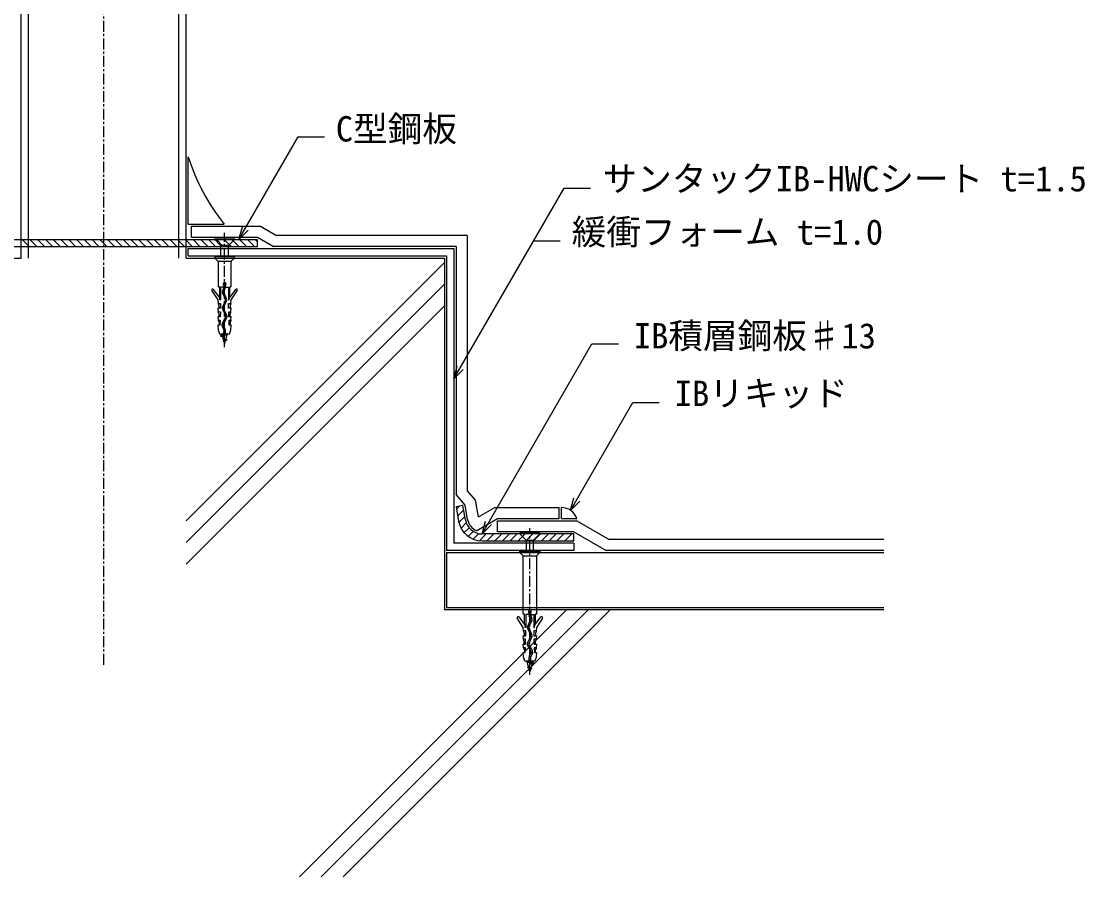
# Model space of a CAD drawing. Units: millimetres on the paper, with parts at other scales. Extents: x -210 to 1470, y -148 to 1040.
# Drawn here: x 634.5 to 1118.3, y 56.3 to 445.5 of the extents above; entities that cross this region are included whole.
import ezdxf
from ezdxf.enums import TextEntityAlignment as Align

# ---------------------------------------------------------------- set-up
doc = ezdxf.new("R2010")
doc.units = ezdxf.units.MM
doc.linetypes.add('CHAIN1', pattern=[8, 5, -1, 1, -1])
for name, color, linetype in [('0-1_IBｼｰﾄ', 7, 'Continuous'), ('0-2_IBリキッド', 7, 'Continuous'), ('0-3_シーリング(IBｼﾘｺｰﾝ)', 7, 'Continuous'), ('0-4_中心線', 1, 'CHAIN1'), ('0-7_実線', 7, 'Continuous'), ('0-8_寸法線', 7, 'Continuous'), ('0-9_文字', 5, 'Continuous'), ('0-A_断熱材', 2, 'Continuous'), ('0-D_緩衝フォーム', 7, 'Continuous'), ('0-F_躯体', 7, 'Continuous'), ('1-1_部材(積層鋼板)', 4, 'Continuous'), ('1-2_部材(ﾋﾞｽ類)', 7, 'Continuous')]:
    doc.layers.add(name, color=color, linetype=linetype)
doc.styles.add('MS Gothic', font='')
doc.styles.get('MS Gothic').set_extended_font_data('MS Gothic')

msp = doc.modelspace()

# ---------------------------------------------------------------- linework, layer by layer
at = {"layer": '0-1_IBｼｰﾄ'}
for p, q in [((711.983, 352.229), (743.322, 352.229)), ((711.983, 347.229), (711.983, 352.229)), ((743.322, 352.229), (750.539, 348.062)), ((837.316, 348.062), (750.539, 348.062)), ((837.316, 348.062), (837.316, 232.053)), ((832.316, 343.062), (749.199, 343.062)), ((832.316, 343.062), (832.316, 230.233)), ((841.111, 227.531), (837.316, 232.053)), ((842.448, 219.946), (841.111, 227.531)), ((842.448, 219.946), (849.865, 224.229)), ((849.865, 224.229), (879.196, 224.229)), ((879.196, 219.229), (879.196, 224.229)), ((841.671, 213.724), (851.205, 219.229)), ((851.205, 219.229), (879.196, 219.229)), ((887.196, 218.229), (901.918, 209.729)), ((885.856, 213.229), (851.205, 213.229)), ((885.856, 213.229), (900.579, 204.729)), ((1026.983, 209.729), (901.918, 209.729)), ((1026.983, 204.729), (900.579, 204.729))]:
    msp.add_line(p, q, dxfattribs=at)
for points in [[(711.983, 347.229), (741.983, 347.229), (749.199, 343.062)], [(837.574, 218.793), (836.419, 225.343), (832.316, 230.233)], [(851.205, 213.229), (851.205, 218.229), (887.196, 218.229)]]:
    msp.add_lwpolyline(points, dxfattribs=at)
msp.add_arc((844.205, 219.962), 6.733, 190, 247.88812, dxfattribs=at)
at = {"layer": '0-2_IBリキッド'}
for q in [(880.196, 224.229), (887.196, 219.229)]:
    msp.add_line((880.196, 219.229), q, dxfattribs=at)
msp.add_arc((880.196, 216.829), 7.4, 18.92464, 90, dxfattribs=at)
at = {"layer": '0-3_シーリング(IBｼﾘｺｰﾝ)'}
for q in [(710.483, 383.756), (726.827, 353.229)]:
    msp.add_line((710.483, 353.229), q, dxfattribs=at)
msp.add_arc((797.445, 410.677), 91.034, 197.20109, 219.12873, dxfattribs=at)
at = {"layer": '0-4_中心線'}
for p, q in [((671.983, 152.729), (671.983, 772.147)), ((726.983, 297.161), (726.983, 349.229)), ((865.856, 148.161), (865.856, 214.859))]:
    msp.add_line(p, q, dxfattribs=at)
at = {"layer": '0-7_実線'}
for p, q in [((634.483, 337.729), (634.483, 747.147)), ((637.816, 337.729), (637.816, 749.33)), ((709.483, 337.729), (709.483, 747.147)), ((706.149, 337.729), (706.149, 744.965))]:
    msp.add_line(p, q, dxfattribs=at)
at = {"layer": '0-8_寸法線'}
for p, q in [((733.51, 346.229), (760.435, 392.865)), ((760.435, 392.865), (772.435, 392.865)), ((867.631, 345.633), (879.631, 345.633)), ((844.205, 212.229), (894.131, 298.704)), ((894.131, 298.704), (906.131, 298.704)), ((884.383, 222.93), (912.734, 272.036)), ((912.734, 272.036), (924.734, 272.036))]:
    msp.add_line(p, q, dxfattribs=at)
for points in [[(831.316, 282.732), (881.487, 369.633), (893.487, 369.633)], [(737.752, 350.472), (733.51, 346.229), (735.063, 352.024)], [(835.559, 286.975), (831.316, 282.732), (832.869, 288.528)], [(888.626, 227.173), (884.383, 222.93), (885.936, 228.726)], [(848.448, 216.472), (844.205, 212.229), (845.758, 218.024)]]:
    msp.add_lwpolyline(points, dxfattribs=at)
at = {"layer": '0-A_断熱材'}
msp.add_line((827.983, 203.729), (1026.983, 203.729), dxfattribs=at)
msp.add_lwpolyline([(827.983, 203.729), (827.983, 178.729), (1026.983, 178.729)], dxfattribs=at)
at = {"layer": '0-D_緩衝フォーム'}
for p, q in [((710.483, 338.729), (710.483, 342.062)), ((710.483, 342.062), (831.316, 342.062)), ((710.483, 338.729), (827.983, 338.729)), ((827.983, 338.729), (827.983, 204.729)), ((831.316, 342.062), (831.316, 208.062)), ((885.856, 208.062), (831.316, 208.062)), ((885.856, 208.062), (885.856, 204.729)), ((885.856, 204.729), (827.983, 204.729))]:
    msp.add_line(p, q, dxfattribs=at)
at = {"layer": '0-F_躯体'}
for p, q in [((516.983, 337.729), (634.483, 337.729)), ((709.483, 337.729), (826.983, 337.729)), ((709.483, 218.261), (826.983, 335.761)), ((826.983, 337.729), (826.983, 177.729)), ((709.483, 208.361), (826.983, 325.861)), ((709.483, 198.462), (826.983, 315.962)), ((761.067, 56.255), (882.541, 177.729)), ((770.967, 56.255), (892.44, 177.729)), ((780.866, 56.255), (902.34, 177.729)), ((1026.983, 177.729), (826.983, 177.729))]:
    msp.add_line(p, q, dxfattribs=at)
at = {"layer": '1-1_部材(積層鋼板)', "color": 7}
for p, q in [((601.983, 346.229), (741.983, 346.229)), ((741.983, 343.062), (741.983, 346.229)), ((601.983, 343.062), (741.983, 343.062))]:
    msp.add_line(p, q, dxfattribs=at)
at = {"layer": '1-1_部材(積層鋼板)'}
for p, q in [((638.38, 346.229), (641.547, 343.062)), ((641.916, 346.229), (645.082, 343.062)), ((645.451, 346.229), (648.618, 343.062)), ((648.987, 346.229), (652.153, 343.062)), ((652.522, 346.229), (655.689, 343.062)), ((656.058, 346.229), (659.224, 343.062)), ((659.593, 346.229), (662.76, 343.062)), ((663.129, 346.229), (666.296, 343.062)), ((666.664, 346.229), (669.831, 343.062)), ((673.735, 346.229), (676.902, 343.062)), ((677.271, 346.229), (680.438, 343.062)), ((680.807, 346.229), (683.973, 343.062)), ((684.342, 346.229), (687.509, 343.062)), ((687.878, 346.229), (691.044, 343.062)), ((691.413, 346.229), (694.58, 343.062)), ((694.949, 346.229), (698.115, 343.062)), ((698.484, 346.229), (701.651, 343.062)), ((702.02, 346.229), (705.186, 343.062)), ((712.626, 346.229), (715.793, 343.062)), ((716.162, 346.229), (719.329, 343.062)), ((719.697, 346.229), (722.864, 343.062)), ((723.233, 346.229), (726.4, 343.062)), ((726.769, 346.229), (729.935, 343.062)), ((730.304, 346.229), (733.471, 343.062)), ((733.84, 346.229), (737.006, 343.062)), ((737.375, 346.229), (740.542, 343.062)), ((740.911, 346.229), (741.983, 345.157)), ((832.515, 223.491), (833.928, 224.904)), ((833.045, 220.485), (835.778, 223.219)), ((833.598, 217.503), (836.308, 220.213)), ((834.552, 214.921), (836.949, 217.318)), ((835.983, 212.817), (838.231, 215.064)), ((837.833, 211.131), (840.112, 213.41)), ((840.106, 209.869), (842.632, 212.394)), ((842.921, 209.148), (846.002, 212.229)), ((846.371, 209.062), (849.537, 212.229)), ((849.906, 209.062), (853.073, 212.229)), ((853.442, 209.062), (856.608, 212.229)), ((856.977, 209.062), (860.144, 212.229)), ((860.513, 209.062), (863.68, 212.229)), ((867.584, 209.062), (870.751, 212.229)), ((871.119, 209.062), (874.286, 212.229)), ((874.655, 209.062), (877.822, 212.229)), ((878.191, 209.062), (881.357, 212.229)), ((881.726, 209.062), (884.893, 212.229)), ((885.262, 209.062), (885.856, 209.657))]:
    msp.add_line(p, q, dxfattribs=at)
for points in [[(634.845, 346.229), (637.816, 343.258), (638.011, 343.062)], [(670.2, 346.229), (671.983, 344.446), (673.367, 343.062)], [(705.555, 346.229), (706.149, 345.635), (708.722, 343.062)], [(709.091, 346.229), (709.483, 345.837), (711.983, 343.337), (712.257, 343.062)], [(864.048, 209.062), (865.856, 210.87), (867.215, 212.229)]]:
    msp.add_lwpolyline(points, dxfattribs=at)
at = {"layer": '1-1_部材(積層鋼板)', "color": 7}
for points in [[(836.589, 218.619), (835.434, 225.169), (832.316, 224.619), (833.471, 218.069)], [(844.205, 209.062), (885.856, 209.062), (885.856, 212.229), (844.205, 212.229)]]:
    msp.add_lwpolyline(points, dxfattribs=at)
for radius in [10.9, 7.733]:
    msp.add_arc((844.205, 219.962), radius, 190, 270, dxfattribs=at)
at = {"layer": '1-2_部材(ﾋﾞｽ類)'}
for p, q in [((722.483, 346.229), (731.483, 346.229)), ((728.653, 343.399), (725.313, 343.399)), ((725.313, 338.331), (725.313, 342.985)), ((728.653, 342.985), (728.653, 338.331)), ((722.485, 337.729), (731.48, 337.729)), ((729.983, 336.214), (723.983, 336.214)), ((726.568, 324.2), (725.999, 322.776)), ((726.61, 324.215), (726.03, 322.764)), ((726.634, 325.302), (726.634, 324.511)), ((726.667, 325.321), (726.667, 324.511)), ((727.298, 324.511), (727.298, 325.321)), ((727.331, 324.511), (727.331, 325.302)), ((724.803, 319.725), (724.605, 319.984)), ((726.022, 321.909), (727.37, 319.002)), ((726.052, 321.923), (727.4, 319.016)), ((726.615, 322.53), (727.186, 323.958)), ((727.887, 319.247), (726.619, 322.2)), ((726.646, 322.518), (727.226, 323.969)), ((727.917, 319.26), (726.65, 322.213)), ((729.162, 319.725), (729.36, 319.984)), ((727.377, 318.543), (726.009, 315.344)), ((727.408, 318.53), (726.039, 315.331)), ((726.52, 315.124), (727.89, 318.29)), ((727.974, 311.722), (726.526, 314.736)), ((726.55, 315.11), (727.921, 318.277)), ((728.008, 311.728), (726.556, 314.75)), ((727.359, 310.831), (725.811, 307.908)), ((727.387, 310.813), (725.841, 307.892)), ((726.017, 314.464), (727.396, 311.4)), ((726.047, 314.478), (727.426, 311.414)), ((726.394, 307.615), (727.98, 310.583)), ((726.423, 307.599), (728.01, 310.568)), ((725.812, 306.758), (726.537, 305.391)), ((725.841, 306.774), (726.567, 305.406)), ((727.128, 305.723), (726.4, 307.04)), ((727.157, 305.739), (726.429, 307.056)), ((726.659, 305.033), (726.626, 305.033)), ((726.626, 305.033), (726.646, 303.331)), ((727.339, 305.033), (727.306, 305.033)), ((727.319, 303.331), (727.339, 305.033)), ((728.156, 303.331), (725.145, 302.279)), ((727.869, 303.331), (725.145, 302.379)), ((725.69, 303.331), (725.776, 303.01)), ((728.276, 303.331), (726.066, 301.926)), ((727.931, 300.554), (726.291, 299.982)), ((727.931, 300.454), (726.291, 299.882)), ((727.616, 300.869), (726.524, 300.216)), ((727.456, 300.272), (726.65, 299.744)), ((870.356, 212.229), (861.356, 212.229)), ((864.186, 209.399), (867.526, 209.399)), ((864.186, 208.985), (864.186, 204.331)), ((867.526, 204.331), (867.526, 208.985)), ((870.353, 203.729), (861.359, 203.729)), ((862.856, 202.214), (868.856, 202.214)), ((865.508, 175.511), (865.508, 176.302)), ((865.541, 175.511), (865.541, 176.321)), ((866.193, 173.518), (865.612, 174.969)), ((866.224, 173.53), (865.653, 174.958)), ((866.171, 176.321), (866.171, 175.511)), ((866.205, 176.302), (866.205, 175.511)), ((866.228, 175.215), (866.809, 173.764)), ((866.271, 175.2), (866.84, 173.776)), ((863.676, 170.725), (863.479, 170.984)), ((864.921, 170.26), (866.189, 173.213)), ((864.952, 170.247), (866.219, 173.2)), ((865.431, 169.53), (866.799, 166.331)), ((866.786, 172.923), (865.438, 170.016)), ((865.462, 169.543), (866.83, 166.344)), ((866.816, 172.909), (865.468, 170.002)), ((868.036, 170.725), (868.234, 170.984)), ((864.83, 162.728), (866.283, 165.75)), ((864.865, 162.722), (866.313, 165.736)), ((866.289, 166.11), (864.918, 169.277)), ((866.319, 166.124), (864.948, 169.29)), ((866.791, 165.478), (865.413, 162.414)), ((866.822, 165.464), (865.443, 162.4)), ((866.416, 158.599), (864.829, 161.568)), ((866.445, 158.615), (864.858, 161.583)), ((865.451, 161.813), (866.998, 158.892)), ((865.48, 161.831), (867.027, 158.908)), ((865.5, 156.033), (865.533, 156.033)), ((865.52, 154.331), (865.5, 156.033)), ((865.682, 156.739), (866.409, 158.056)), ((865.711, 156.723), (866.438, 158.04)), ((866.179, 156.033), (866.212, 156.033)), ((866.212, 156.033), (866.193, 154.331)), ((866.998, 157.774), (866.272, 156.406)), ((867.027, 157.758), (866.301, 156.391)), ((864.563, 154.331), (866.773, 152.926)), ((864.683, 154.331), (867.694, 153.279)), ((864.908, 151.554), (866.548, 150.982)), ((864.908, 151.454), (866.548, 150.882)), ((864.969, 154.331), (867.694, 153.379)), ((865.223, 151.869), (866.315, 151.216)), ((865.383, 151.272), (866.188, 150.744)), ((867.149, 154.331), (867.063, 154.01))]:
    msp.add_line(p, q, dxfattribs=at)
for points in [[(725.02, 343.692), (722.483, 346.229), (722.483, 346.529), (731.483, 346.529), (731.483, 346.229), (728.945, 343.692)], [(730.023, 336.272), (731.48, 337.729), (731.48, 338.331), (722.485, 338.331), (722.485, 337.729), (723.942, 336.272)], [(724.001, 336.131), (724.001, 324.794), (724.018, 324.794), (724.089, 324.758), (724.161, 324.758), (724.232, 324.723), (724.44, 324.676)], [(729.525, 324.676), (729.733, 324.723), (729.805, 324.758), (729.876, 324.758), (729.947, 324.794), (729.965, 324.794), (729.965, 336.131)], [(724.605, 324.474), (724.605, 319.984), (721.957, 323.45)], [(726.634, 324.582), (725.138, 324.582), (725.138, 318.719), (724.872, 318.719), (724.872, 319.472)], [(727.331, 324.582), (728.827, 324.582), (728.827, 318.719), (729.094, 318.719), (729.094, 319.472)], [(732.008, 323.45), (729.36, 319.984), (729.36, 324.474)], [(721.234, 322.917), (723.983, 318.719), (724.071, 317.119), (725.138, 317.119), (725.138, 314.897), (723.983, 314.897), (724.071, 313.279), (725.085, 313.279), (725.014, 311.075), (723.983, 311.075), (724.071, 309.457), (724.943, 309.457), (724.871, 307.235), (723.983, 307.235), (724.09, 305.095), (724.733, 303.331), (729.233, 303.331), (729.875, 305.095), (729.983, 307.235), (729.094, 307.235), (729.023, 309.457), (729.894, 309.457), (729.983, 311.075), (728.951, 311.075), (728.88, 313.279), (729.894, 313.279), (729.983, 314.897), (728.827, 314.897), (728.827, 317.119), (729.894, 317.119), (729.983, 318.719), (732.731, 322.917)], [(724.071, 317.119), (724.071, 316.871), (724.374, 316.106), (724.409, 314.897)], [(729.894, 317.119), (729.894, 316.871), (729.591, 316.106), (729.556, 314.897)], [(724.463, 311.075), (724.445, 312.284), (724.071, 313.084), (724.071, 313.279)], [(729.503, 311.075), (729.52, 312.284), (729.894, 313.084), (729.894, 313.279)], [(724.071, 309.457), (724.071, 309.279), (724.516, 308.444), (724.534, 307.235)], [(729.894, 309.457), (729.894, 309.279), (729.449, 308.444), (729.431, 307.235)], [(726.197, 303.331), (725.776, 303.01), (725.145, 302.379), (725.145, 302.279), (726.066, 301.926), (726.524, 300.216), (726.291, 299.982), (726.291, 299.882), (726.65, 299.744), (726.983, 298.505), (727.456, 300.272), (727.931, 300.454), (727.931, 300.554), (727.616, 300.869), (728.276, 303.331)], [(726.659, 303.331), (726.659, 304.308), (727.306, 304.308), (727.306, 303.331)], [(867.819, 209.692), (870.356, 212.229), (870.356, 212.529), (861.356, 212.529), (861.356, 212.229), (863.893, 209.692)], [(862.816, 202.272), (861.359, 203.729), (861.359, 204.331), (870.353, 204.331), (870.353, 203.729), (868.897, 202.272)], [(863.314, 175.676), (863.105, 175.723), (863.034, 175.758), (862.963, 175.758), (862.892, 175.794), (862.874, 175.794), (862.874, 202.131)], [(868.838, 202.131), (868.838, 175.794), (868.82, 175.794), (868.749, 175.758), (868.678, 175.758), (868.607, 175.723), (868.399, 175.676)], [(860.831, 174.45), (863.479, 170.984), (863.479, 175.474)], [(865.508, 175.582), (864.012, 175.582), (864.012, 169.719), (863.745, 169.719), (863.745, 170.472)], [(866.205, 175.582), (867.7, 175.582), (867.7, 169.719), (867.967, 169.719), (867.967, 170.472)], [(868.234, 175.474), (868.234, 170.984), (870.882, 174.45)], [(871.604, 173.917), (868.856, 169.719), (868.767, 168.119), (867.701, 168.119), (867.701, 165.897), (868.856, 165.897), (868.767, 164.279), (867.754, 164.279), (867.825, 162.075), (868.856, 162.075), (868.767, 160.457), (867.896, 160.457), (867.967, 158.235), (868.856, 158.235), (868.748, 156.095), (868.106, 154.331), (863.606, 154.331), (862.964, 156.095), (862.856, 158.235), (863.745, 158.235), (863.816, 160.457), (862.945, 160.457), (862.856, 162.075), (863.887, 162.075), (863.958, 164.279), (862.945, 164.279), (862.856, 165.897), (864.012, 165.897), (864.012, 168.119), (862.945, 168.119), (862.856, 169.719), (860.108, 173.917)], [(862.945, 168.119), (862.945, 167.871), (863.247, 167.106), (863.283, 165.897)], [(868.767, 168.119), (868.767, 167.871), (868.465, 167.106), (868.43, 165.897)], [(863.336, 162.075), (863.318, 163.284), (862.945, 164.084), (862.945, 164.279)], [(862.945, 160.457), (862.945, 160.279), (863.39, 159.444), (863.407, 158.235)], [(868.767, 160.457), (868.767, 160.279), (868.323, 159.444), (868.305, 158.235)], [(868.376, 162.075), (868.394, 163.284), (868.767, 164.084), (868.767, 164.279)], [(866.179, 154.331), (866.179, 155.308), (865.533, 155.308), (865.533, 154.331)], [(866.642, 154.331), (867.063, 154.01), (867.694, 153.379), (867.694, 153.279), (866.773, 152.926), (866.315, 151.216), (866.548, 150.982), (866.548, 150.882), (866.188, 150.744), (865.856, 149.505), (865.383, 151.272), (864.908, 151.454), (864.908, 151.554), (865.223, 151.869), (864.563, 154.331)]]:
    msp.add_lwpolyline(points, dxfattribs=at)
for centre, radius, start, end in [((724.313, 342.985), 1, 0, 45), ((729.653, 342.985), 1, 135, 180), ((723.801, 336.131), 0.2, 360, 45), ((730.165, 336.131), 0.2, 135, 180), ((724.398, 324.474), 0.207, 360, 78.37519), ((726.983, 325.89), 0.683, 300.64443, 239.35557), ((726.983, 325.89), 0.65, 298.99242, 241.00758), ((725.871, 324.511), 0.763, 335.97512, 0), ((725.871, 324.511), 0.796, 338.19323, 0), ((725.871, 324.511), 1.427, 337.19074, 0), ((725.871, 324.511), 1.46, 338.19323, 360), ((729.567, 324.474), 0.207, 101.62481, 180), ((721.6, 323.177), 0.449, 37.38183, 215.39037), ((724.372, 319.472), 0.5, 0, 30.42714), ((727.016, 322.37), 1.095, 158.2146, 204.87271), ((727.016, 322.37), 1.062, 158.17187, 204.87271), ((727.016, 322.37), 0.431, 158.20137, 203.23665), ((727.016, 322.37), 0.398, 158.19323, 203.23665), ((729.594, 319.472), 0.5, 149.57286, 180), ((732.365, 323.177), 0.449, 324.60963, 142.61817), ((727.016, 314.914), 1.095, 156.84042, 204.22194), ((727.016, 314.914), 1.062, 156.84042, 204.22194), ((726.945, 314.937), 0.465, 156.27812, 205.66734), ((726.945, 314.937), 0.431, 156.27812, 205.66734), ((726.859, 318.764), 0.564, 336.84042, 24.87271), ((726.859, 318.764), 0.597, 336.84042, 24.87271), ((726.794, 318.764), 1.194, 336.58818, 23.8287), ((726.794, 318.764), 1.228, 336.58818, 23.8287), ((726.892, 311.147), 0.564, 325.90086, 26.66039), ((726.892, 311.147), 0.597, 326.07565, 26.59167), ((726.927, 311.147), 1.194, 331.85925, 28.78795), ((726.927, 311.147), 1.228, 331.85949, 28.27499), ((726.896, 307.334), 1.228, 152.09899, 207.95156), ((726.896, 307.334), 1.194, 152.09899, 207.95156), ((726.92, 307.334), 0.597, 151.87656, 209.41932), ((726.92, 307.334), 0.564, 151.87656, 209.43109), ((725.863, 305.033), 0.763, 0, 27.95156), ((725.863, 305.033), 0.796, 0, 27.95156), ((725.879, 305.033), 1.427, 0, 28.91197), ((725.879, 305.033), 1.46, 0, 28.91198), ((863.186, 208.985), 1, 360, 45), ((868.526, 208.985), 1, 135, 180), ((862.674, 202.131), 0.2, 0, 45), ((869.038, 202.131), 0.2, 135, 180), ((860.474, 174.177), 0.449, 37.38183, 215.39037), ((863.272, 175.474), 0.207, 0, 78.37519), ((865.856, 176.89), 0.683, 300.64443, 239.35557), ((865.856, 176.89), 0.65, 298.99242, 241.00758), ((866.968, 175.511), 1.46, 180, 201.80677), ((866.968, 175.511), 1.427, 180, 202.80926), ((866.968, 175.511), 0.796, 180, 201.80677), ((866.968, 175.511), 0.763, 180, 204.02488), ((868.44, 175.474), 0.207, 101.62481, 180), ((871.238, 174.177), 0.449, 324.60963, 142.61817), ((863.245, 170.472), 0.5, 0, 30.42714), ((866.044, 169.764), 1.228, 156.1713, 203.41182), ((866.044, 169.764), 1.194, 156.1713, 203.41182), ((865.98, 169.764), 0.597, 155.12729, 203.15958), ((865.98, 169.764), 0.564, 155.12729, 203.15958), ((865.823, 173.37), 0.398, 336.76335, 21.80677), ((865.823, 173.37), 0.431, 336.76335, 21.79863), ((865.823, 173.37), 1.062, 335.12729, 21.82813), ((865.823, 173.37), 1.095, 335.12729, 21.7854), ((868.467, 170.472), 0.5, 149.57286, 180), ((865.894, 165.937), 0.431, 334.33266, 23.72188), ((865.894, 165.937), 0.465, 334.33266, 23.72188), ((865.823, 165.914), 1.062, 335.77806, 23.15958), ((865.823, 165.914), 1.095, 335.77806, 23.15958), ((865.912, 162.147), 1.228, 151.72501, 208.14051), ((865.912, 162.147), 1.194, 151.21205, 208.14075), ((865.947, 162.147), 0.597, 153.40833, 213.92435), ((865.947, 162.147), 0.564, 153.33961, 214.09914), ((866.96, 156.033), 1.46, 151.08802, 180), ((866.96, 156.033), 1.427, 151.08803, 180), ((866.976, 156.033), 0.796, 152.04844, 180), ((866.976, 156.033), 0.763, 152.04844, 180), ((865.918, 158.334), 0.564, 330.56891, 28.12344), ((865.918, 158.334), 0.597, 330.58068, 28.12344), ((865.943, 158.334), 1.194, 332.04844, 27.90101), ((865.943, 158.334), 1.228, 332.04844, 27.90101)]:
    msp.add_arc(centre, radius, start, end, dxfattribs=at)

# ---------------------------------------------------------------- texts
at = {"layer": '0-9_文字', "color": 7, "style": 'MS Gothic'}
for s, p in [('C型鋼板', (777.584, 387.32)), ('サンタックIB-HWCシート t=1.5', (898.942, 364.637)), ('緩衝フォーム t=1.0', (884.903, 340.393)), ('IB積層鋼板♯13', (913.169, 293.16)), ('IBリキッド', (931.772, 266.979))]:
    msp.add_text(s, height=11.55, dxfattribs=at).set_placement(p, align=Align.BOTTOM_LEFT)

doc.saveas('drawing.dxf')
